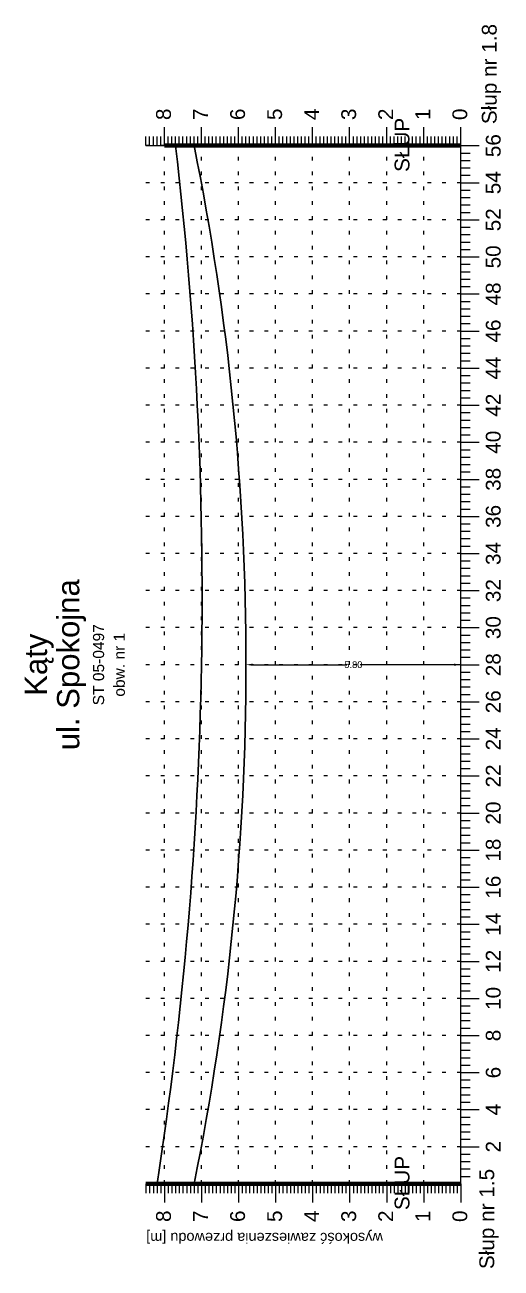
# Model space of a CAD drawing. Header units: inches. Extents: x -871 to 330, y 1326 to 1364.
# Drawn here: x -279.89 to -267.03, y 1325.54 to 1359.07 of the extents above; entities that cross this region are included whole.
import ezdxf
from ezdxf.enums import TextEntityAlignment as Align

# ---------------------------------------------------------------- set-up
doc = ezdxf.new("R2010")
doc.units = ezdxf.units.IN
doc.header["$MEASUREMENT"] = 0
doc.linetypes.add('ACAD_ISO07W100', pattern=[3, 0, -3])
doc.layers.add('ramka', color=7, linetype='Continuous', plot=False)
doc.styles.get("Standard").update_dxf_attribs({"font": 'arial.ttf'})
doc.dimstyles.get("Standard").update_dxf_attribs({"dimtxt": 0.25, "dimasz": 0.18, "dimexe": 0.18, "dimexo": 0.0625, "dimgap": -0.09, "dimtad": 0, "dimtih": 1, "dimtoh": 1, "dimzin": 0, "dimdsep": 46, "dimtxsty": 'Standard', "dimcen": 0.09, "dimadec": 0, "dimazin": 0, "dimtfac": 1, "dimtofl": 0, "dimtmove": 0, "dimatfit": 3, "dimfxl": 1, "dimtolj": 1, "dimtzin": 0, "dimarcsym": 0})

# ---------------------------------------------------------------- blocks, each defined once
blk = doc.blocks.new('*D13')
at = {"color": 0, "lineweight": -2}
for p, q in [((-273.92, 1341.869), (-273.92, 1341.994)), ((-268.12, 1341.719), (-268.12, 1341.994)), ((-273.74, 1341.814), (-271.2, 1341.814)), ((-268.3, 1341.814), (-270.84, 1341.814))]:
    blk.add_line(p, q, dxfattribs=at)
at = {"color": 0}
for points in [[(-273.74, 1341.844), (-273.74, 1341.784), (-273.92, 1341.814)], [(-268.3, 1341.844), (-268.3, 1341.784), (-268.12, 1341.814)]]:
    blk.add_solid(points, dxfattribs=at)
at = {"layer": 'Defpoints', "color": 0}
for p in [(-273.92, 1341.806), (-268.12, 1341.814), (-268.12, 1341.656)]:
    blk.add_point(p, dxfattribs=at)
at = {"color": 0, "lineweight": 25, "insert": (-271.02, 1341.814), "char_height": 0.18, "attachment_point": 5}
blk.add_mtext('\\A1;5.80', dxfattribs=at)

msp = doc.modelspace()

# ---------------------------------------------------------------- linework, layer by layer
for p, q in [((-276.62, 1355.814), (-276.62, 1356.064)), ((-276.52, 1355.814), (-276.52, 1356.064)), ((-276.42, 1355.814), (-276.42, 1356.064)), ((-276.32, 1355.814), (-276.32, 1356.064)), ((-276.22, 1355.814), (-276.22, 1356.064)), ((-276.12, 1355.814), (-276.12, 1356.314)), ((-276.02, 1355.814), (-276.02, 1356.064)), ((-275.92, 1355.814), (-275.92, 1356.064)), ((-275.82, 1355.814), (-275.82, 1356.064)), ((-275.72, 1355.814), (-275.72, 1356.064)), ((-275.62, 1355.814), (-275.62, 1356.064)), ((-275.52, 1355.814), (-275.52, 1356.064)), ((-275.42, 1355.814), (-275.42, 1356.064)), ((-275.32, 1355.814), (-275.32, 1356.064)), ((-275.22, 1355.814), (-275.22, 1356.064)), ((-275.12, 1355.814), (-275.12, 1356.314)), ((-275.02, 1355.814), (-275.02, 1356.064)), ((-274.92, 1355.814), (-274.92, 1356.064)), ((-274.82, 1355.814), (-274.82, 1356.064)), ((-274.72, 1355.814), (-274.72, 1356.064)), ((-274.62, 1355.814), (-274.62, 1356.064)), ((-274.52, 1355.814), (-274.52, 1356.064)), ((-274.42, 1355.814), (-274.42, 1356.064)), ((-274.32, 1355.814), (-274.32, 1356.064)), ((-274.22, 1355.814), (-274.22, 1356.064)), ((-274.12, 1355.814), (-274.12, 1356.314)), ((-274.02, 1355.814), (-274.02, 1356.064)), ((-273.92, 1355.814), (-273.92, 1356.064)), ((-273.82, 1355.814), (-273.82, 1356.064)), ((-273.72, 1355.814), (-273.72, 1356.064)), ((-273.62, 1355.814), (-273.62, 1356.064)), ((-273.52, 1355.814), (-273.52, 1356.064)), ((-273.42, 1355.814), (-273.42, 1356.064)), ((-273.32, 1355.814), (-273.32, 1356.064)), ((-273.22, 1355.814), (-273.22, 1356.064)), ((-273.12, 1355.814), (-273.12, 1356.314)), ((-273.02, 1355.814), (-273.02, 1356.064)), ((-272.92, 1355.814), (-272.92, 1356.064)), ((-272.82, 1355.814), (-272.82, 1356.064)), ((-272.72, 1355.814), (-272.72, 1356.064)), ((-272.62, 1355.814), (-272.62, 1356.064)), ((-272.52, 1355.814), (-272.52, 1356.064)), ((-272.42, 1355.814), (-272.42, 1356.064)), ((-272.32, 1355.814), (-272.32, 1356.064)), ((-272.22, 1355.814), (-272.22, 1356.064)), ((-272.12, 1355.814), (-272.12, 1356.314)), ((-272.02, 1355.814), (-272.02, 1356.064)), ((-271.92, 1355.814), (-271.92, 1356.064)), ((-271.82, 1355.814), (-271.82, 1356.064)), ((-271.72, 1355.814), (-271.72, 1356.064)), ((-271.62, 1355.814), (-271.62, 1356.064)), ((-271.52, 1355.814), (-271.52, 1356.064)), ((-271.42, 1355.814), (-271.42, 1356.064)), ((-271.32, 1355.814), (-271.32, 1356.064)), ((-271.22, 1355.814), (-271.22, 1356.064)), ((-271.12, 1355.814), (-271.12, 1356.314)), ((-271.02, 1355.814), (-271.02, 1356.064)), ((-270.92, 1355.814), (-270.92, 1356.064)), ((-270.82, 1355.814), (-270.82, 1356.064)), ((-270.72, 1355.814), (-270.72, 1356.064)), ((-270.62, 1355.814), (-270.62, 1356.064)), ((-270.52, 1355.814), (-270.52, 1356.064)), ((-270.42, 1355.814), (-270.42, 1356.064)), ((-270.32, 1355.814), (-270.32, 1356.064)), ((-270.22, 1355.814), (-270.22, 1356.064)), ((-270.12, 1355.814), (-270.12, 1356.314)), ((-270.02, 1355.814), (-270.02, 1356.064)), ((-269.92, 1355.814), (-269.92, 1356.064)), ((-269.82, 1355.814), (-269.82, 1356.064)), ((-269.72, 1355.814), (-269.72, 1356.064)), ((-269.62, 1355.814), (-269.62, 1356.064)), ((-269.52, 1355.814), (-269.52, 1356.064)), ((-269.42, 1355.814), (-269.42, 1356.064)), ((-269.32, 1355.814), (-269.32, 1356.064)), ((-269.22, 1355.814), (-269.22, 1356.064)), ((-269.12, 1355.814), (-269.12, 1356.314)), ((-269.02, 1355.814), (-269.02, 1356.064)), ((-268.92, 1355.814), (-268.92, 1356.064)), ((-268.82, 1355.814), (-268.82, 1356.064)), ((-268.72, 1355.814), (-268.72, 1356.064)), ((-268.62, 1355.814), (-268.62, 1356.064)), ((-268.52, 1355.814), (-268.52, 1356.064)), ((-268.42, 1355.814), (-268.42, 1356.064)), ((-268.32, 1355.814), (-268.32, 1356.064)), ((-268.22, 1355.814), (-268.22, 1356.064)), ((-268.12, 1355.814), (-268.12, 1356.314)), ((-276.62, 1355.814), (-268.12, 1355.814)), ((-268.12, 1327.814), (-268.12, 1355.814)), ((-268.12, 1355.814), (-267.62, 1355.814)), ((-268.12, 1355.614), (-267.87, 1355.614)), ((-268.12, 1355.414), (-267.87, 1355.414)), ((-268.12, 1355.214), (-267.87, 1355.214)), ((-268.12, 1355.014), (-267.87, 1355.014)), ((-268.12, 1354.814), (-267.62, 1354.814)), ((-268.12, 1354.614), (-267.87, 1354.614)), ((-268.12, 1354.414), (-267.87, 1354.414)), ((-268.12, 1354.214), (-267.87, 1354.214)), ((-268.12, 1354.014), (-267.87, 1354.014)), ((-268.12, 1353.814), (-267.62, 1353.814)), ((-268.12, 1353.614), (-267.87, 1353.614)), ((-268.12, 1353.414), (-267.87, 1353.414)), ((-268.12, 1353.214), (-267.87, 1353.214)), ((-268.12, 1353.014), (-267.87, 1353.014)), ((-268.12, 1352.814), (-267.62, 1352.814)), ((-268.12, 1352.614), (-267.87, 1352.614)), ((-268.12, 1352.414), (-267.87, 1352.414)), ((-268.12, 1352.214), (-267.87, 1352.214)), ((-268.12, 1352.014), (-267.87, 1352.014)), ((-268.12, 1351.814), (-267.62, 1351.814)), ((-268.12, 1351.614), (-267.87, 1351.614)), ((-268.12, 1351.414), (-267.87, 1351.414)), ((-268.12, 1351.214), (-267.87, 1351.214)), ((-268.12, 1351.014), (-267.87, 1351.014)), ((-268.12, 1350.814), (-267.62, 1350.814)), ((-268.12, 1350.614), (-267.87, 1350.614)), ((-268.12, 1350.414), (-267.87, 1350.414)), ((-268.12, 1350.214), (-267.87, 1350.214)), ((-268.12, 1350.014), (-267.87, 1350.014)), ((-268.12, 1349.814), (-267.62, 1349.814)), ((-268.12, 1349.614), (-267.87, 1349.614)), ((-268.12, 1349.414), (-267.87, 1349.414)), ((-268.12, 1349.214), (-267.87, 1349.214)), ((-268.12, 1349.014), (-267.87, 1349.014)), ((-268.12, 1348.814), (-267.62, 1348.814)), ((-268.12, 1348.614), (-267.87, 1348.614)), ((-268.12, 1348.414), (-267.87, 1348.414)), ((-268.12, 1348.214), (-267.87, 1348.214)), ((-268.12, 1348.014), (-267.87, 1348.014)), ((-268.12, 1347.814), (-267.62, 1347.814)), ((-268.12, 1347.614), (-267.87, 1347.614)), ((-268.12, 1347.414), (-267.87, 1347.414)), ((-268.12, 1347.214), (-267.87, 1347.214)), ((-268.12, 1347.014), (-267.87, 1347.014)), ((-268.12, 1346.814), (-267.62, 1346.814)), ((-268.12, 1346.614), (-267.87, 1346.614)), ((-268.12, 1346.414), (-267.87, 1346.414)), ((-268.12, 1346.214), (-267.87, 1346.214)), ((-268.12, 1346.014), (-267.87, 1346.014)), ((-268.12, 1345.814), (-267.62, 1345.814)), ((-268.12, 1345.614), (-267.87, 1345.614)), ((-268.12, 1345.414), (-267.87, 1345.414)), ((-268.12, 1345.214), (-267.87, 1345.214)), ((-268.12, 1345.014), (-267.87, 1345.014)), ((-268.12, 1344.814), (-267.62, 1344.814)), ((-268.12, 1344.614), (-267.87, 1344.614)), ((-268.12, 1344.414), (-267.87, 1344.414)), ((-268.12, 1344.214), (-267.87, 1344.214)), ((-268.12, 1344.014), (-267.87, 1344.014)), ((-268.12, 1343.814), (-267.62, 1343.814)), ((-268.12, 1343.614), (-267.87, 1343.614)), ((-268.12, 1343.414), (-267.87, 1343.414)), ((-268.12, 1343.214), (-267.87, 1343.214)), ((-268.12, 1343.014), (-267.87, 1343.014)), ((-268.12, 1342.814), (-267.62, 1342.814)), ((-268.12, 1342.614), (-267.87, 1342.614)), ((-268.12, 1342.414), (-267.87, 1342.414)), ((-268.12, 1342.214), (-267.87, 1342.214)), ((-268.12, 1342.014), (-267.87, 1342.014)), ((-268.12, 1341.814), (-267.62, 1341.814)), ((-268.12, 1341.614), (-267.87, 1341.614)), ((-268.12, 1341.414), (-267.87, 1341.414)), ((-268.12, 1341.214), (-267.87, 1341.214)), ((-268.12, 1341.014), (-267.87, 1341.014)), ((-268.12, 1340.814), (-267.62, 1340.814)), ((-268.12, 1340.614), (-267.87, 1340.614)), ((-268.12, 1340.414), (-267.87, 1340.414)), ((-268.12, 1340.214), (-267.87, 1340.214)), ((-268.12, 1340.014), (-267.87, 1340.014)), ((-268.12, 1339.814), (-267.62, 1339.814)), ((-268.12, 1339.614), (-267.87, 1339.614)), ((-268.12, 1339.414), (-267.87, 1339.414)), ((-268.12, 1339.214), (-267.87, 1339.214)), ((-268.12, 1339.014), (-267.87, 1339.014)), ((-268.12, 1338.814), (-267.62, 1338.814)), ((-268.12, 1338.614), (-267.87, 1338.614)), ((-268.12, 1338.414), (-267.87, 1338.414)), ((-268.12, 1338.214), (-267.87, 1338.214)), ((-268.12, 1338.014), (-267.87, 1338.014)), ((-268.12, 1337.814), (-267.62, 1337.814)), ((-268.12, 1337.614), (-267.87, 1337.614)), ((-268.12, 1337.414), (-267.87, 1337.414)), ((-268.12, 1337.214), (-267.87, 1337.214)), ((-268.12, 1337.014), (-267.87, 1337.014)), ((-268.12, 1336.814), (-267.62, 1336.814)), ((-268.12, 1336.614), (-267.87, 1336.614)), ((-268.12, 1336.414), (-267.87, 1336.414)), ((-268.12, 1336.214), (-267.87, 1336.214)), ((-268.12, 1336.014), (-267.87, 1336.014)), ((-268.12, 1335.814), (-267.62, 1335.814)), ((-268.12, 1335.614), (-267.87, 1335.614)), ((-268.12, 1335.414), (-267.87, 1335.414)), ((-268.12, 1335.214), (-267.87, 1335.214)), ((-268.12, 1335.014), (-267.87, 1335.014)), ((-268.12, 1334.814), (-267.62, 1334.814)), ((-268.12, 1334.614), (-267.87, 1334.614)), ((-268.12, 1334.414), (-267.87, 1334.414)), ((-268.12, 1334.214), (-267.87, 1334.214)), ((-268.12, 1334.014), (-267.87, 1334.014)), ((-268.12, 1333.814), (-267.62, 1333.814)), ((-268.12, 1333.614), (-267.87, 1333.614)), ((-268.12, 1333.414), (-267.87, 1333.414)), ((-268.12, 1333.214), (-267.87, 1333.214)), ((-268.12, 1333.014), (-267.87, 1333.014)), ((-268.12, 1332.814), (-267.62, 1332.814)), ((-268.12, 1332.614), (-267.87, 1332.614)), ((-268.12, 1332.414), (-267.87, 1332.414)), ((-268.12, 1332.214), (-267.87, 1332.214)), ((-268.12, 1332.014), (-267.87, 1332.014)), ((-268.12, 1331.814), (-267.62, 1331.814)), ((-268.12, 1331.614), (-267.87, 1331.614)), ((-268.12, 1331.414), (-267.87, 1331.414)), ((-268.12, 1331.214), (-267.87, 1331.214)), ((-268.12, 1331.014), (-267.87, 1331.014)), ((-268.12, 1330.814), (-267.62, 1330.814)), ((-268.12, 1330.614), (-267.87, 1330.614)), ((-268.12, 1330.414), (-267.87, 1330.414)), ((-268.12, 1330.214), (-267.87, 1330.214)), ((-268.12, 1330.014), (-267.87, 1330.014)), ((-268.12, 1329.814), (-267.62, 1329.814)), ((-268.12, 1329.614), (-267.87, 1329.614)), ((-268.12, 1329.414), (-267.87, 1329.414)), ((-268.12, 1329.214), (-267.87, 1329.214)), ((-268.12, 1329.014), (-267.87, 1329.014)), ((-268.12, 1328.814), (-267.62, 1328.814)), ((-268.12, 1328.614), (-267.87, 1328.614)), ((-268.12, 1328.414), (-267.87, 1328.414)), ((-268.12, 1328.214), (-267.87, 1328.214)), ((-268.12, 1328.014), (-267.87, 1328.014)), ((-276.62, 1327.814), (-268.12, 1327.814)), ((-276.62, 1327.814), (-276.62, 1327.564)), ((-276.52, 1327.814), (-276.52, 1327.564)), ((-276.42, 1327.814), (-276.42, 1327.564)), ((-276.32, 1327.814), (-276.32, 1327.564)), ((-276.22, 1327.814), (-276.22, 1327.564)), ((-276.12, 1327.814), (-276.12, 1327.314)), ((-276.02, 1327.814), (-276.02, 1327.564)), ((-275.92, 1327.814), (-275.92, 1327.564)), ((-275.82, 1327.814), (-275.82, 1327.564)), ((-275.72, 1327.814), (-275.72, 1327.564)), ((-275.62, 1327.814), (-275.62, 1327.564)), ((-275.52, 1327.814), (-275.52, 1327.564)), ((-275.42, 1327.814), (-275.42, 1327.564)), ((-275.32, 1327.814), (-275.32, 1327.564)), ((-275.22, 1327.814), (-275.22, 1327.564)), ((-275.12, 1327.814), (-275.12, 1327.314)), ((-275.02, 1327.814), (-275.02, 1327.564)), ((-274.92, 1327.814), (-274.92, 1327.564)), ((-274.82, 1327.814), (-274.82, 1327.564)), ((-274.72, 1327.814), (-274.72, 1327.564)), ((-274.62, 1327.814), (-274.62, 1327.564)), ((-274.52, 1327.814), (-274.52, 1327.564)), ((-274.42, 1327.814), (-274.42, 1327.564)), ((-274.32, 1327.814), (-274.32, 1327.564)), ((-274.22, 1327.814), (-274.22, 1327.564)), ((-274.12, 1327.814), (-274.12, 1327.314)), ((-274.02, 1327.814), (-274.02, 1327.564)), ((-273.92, 1327.814), (-273.92, 1327.564)), ((-273.82, 1327.814), (-273.82, 1327.564)), ((-273.72, 1327.814), (-273.72, 1327.564)), ((-273.62, 1327.814), (-273.62, 1327.564)), ((-273.52, 1327.814), (-273.52, 1327.564)), ((-273.42, 1327.814), (-273.42, 1327.564)), ((-273.32, 1327.814), (-273.32, 1327.564)), ((-273.22, 1327.814), (-273.22, 1327.564)), ((-273.12, 1327.814), (-273.12, 1327.314)), ((-273.02, 1327.814), (-273.02, 1327.564)), ((-272.92, 1327.814), (-272.92, 1327.564)), ((-272.82, 1327.814), (-272.82, 1327.564)), ((-272.72, 1327.814), (-272.72, 1327.564)), ((-272.62, 1327.814), (-272.62, 1327.564)), ((-272.52, 1327.814), (-272.52, 1327.564)), ((-272.42, 1327.814), (-272.42, 1327.564)), ((-272.32, 1327.814), (-272.32, 1327.564)), ((-272.22, 1327.814), (-272.22, 1327.564)), ((-272.12, 1327.814), (-272.12, 1327.314)), ((-272.02, 1327.814), (-272.02, 1327.564)), ((-271.92, 1327.814), (-271.92, 1327.564)), ((-271.82, 1327.814), (-271.82, 1327.564)), ((-271.72, 1327.814), (-271.72, 1327.564)), ((-271.62, 1327.814), (-271.62, 1327.564)), ((-271.52, 1327.814), (-271.52, 1327.564)), ((-271.42, 1327.814), (-271.42, 1327.564)), ((-271.32, 1327.814), (-271.32, 1327.564)), ((-271.22, 1327.814), (-271.22, 1327.564)), ((-271.12, 1327.814), (-271.12, 1327.314)), ((-271.02, 1327.814), (-271.02, 1327.564)), ((-270.92, 1327.814), (-270.92, 1327.564)), ((-270.82, 1327.814), (-270.82, 1327.564)), ((-270.72, 1327.814), (-270.72, 1327.564)), ((-270.62, 1327.814), (-270.62, 1327.564)), ((-270.52, 1327.814), (-270.52, 1327.564)), ((-270.42, 1327.814), (-270.42, 1327.564)), ((-270.32, 1327.814), (-270.32, 1327.564)), ((-270.22, 1327.814), (-270.22, 1327.564)), ((-270.12, 1327.814), (-270.12, 1327.314)), ((-270.02, 1327.814), (-270.02, 1327.564)), ((-269.92, 1327.814), (-269.92, 1327.564)), ((-269.82, 1327.814), (-269.82, 1327.564)), ((-269.72, 1327.814), (-269.72, 1327.564)), ((-269.62, 1327.814), (-269.62, 1327.564)), ((-269.52, 1327.814), (-269.52, 1327.564)), ((-269.42, 1327.814), (-269.42, 1327.564)), ((-269.32, 1327.814), (-269.32, 1327.564)), ((-269.22, 1327.814), (-269.22, 1327.564)), ((-269.12, 1327.814), (-269.12, 1327.314)), ((-269.02, 1327.814), (-269.02, 1327.564)), ((-268.92, 1327.814), (-268.92, 1327.564)), ((-268.82, 1327.814), (-268.82, 1327.564)), ((-268.72, 1327.814), (-268.72, 1327.564)), ((-268.62, 1327.814), (-268.62, 1327.564)), ((-268.52, 1327.814), (-268.52, 1327.564)), ((-268.42, 1327.814), (-268.42, 1327.564)), ((-268.32, 1327.814), (-268.32, 1327.564)), ((-268.22, 1327.814), (-268.22, 1327.564)), ((-268.12, 1327.814), (-268.12, 1327.314))]:
    msp.add_line(p, q)
at = {"linetype": 'ACAD_ISO07W100', "lineweight": 15, "ltscale": 0.1}
for p, q in [((-268.12, 1355.814), (-276.62, 1355.814)), ((-276.12, 1327.814), (-276.12, 1355.814)), ((-275.12, 1327.814), (-275.12, 1355.814)), ((-274.12, 1327.814), (-274.12, 1355.814)), ((-273.12, 1327.814), (-273.12, 1355.814)), ((-272.12, 1327.814), (-272.12, 1355.814)), ((-271.12, 1327.814), (-271.12, 1355.814)), ((-270.12, 1327.814), (-270.12, 1355.814)), ((-269.12, 1327.814), (-269.12, 1355.814)), ((-268.12, 1327.814), (-268.12, 1355.814)), ((-268.12, 1354.814), (-276.62, 1354.814)), ((-268.12, 1353.814), (-276.62, 1353.814)), ((-268.12, 1352.814), (-276.62, 1352.814)), ((-268.12, 1351.814), (-276.62, 1351.814)), ((-268.12, 1350.814), (-276.62, 1350.814)), ((-268.12, 1349.814), (-276.62, 1349.814)), ((-268.12, 1348.814), (-276.62, 1348.814)), ((-268.12, 1347.814), (-276.62, 1347.814)), ((-268.12, 1346.814), (-276.62, 1346.814)), ((-268.12, 1345.814), (-276.62, 1345.814)), ((-268.12, 1344.814), (-276.62, 1344.814)), ((-268.12, 1343.814), (-276.62, 1343.814)), ((-268.12, 1342.814), (-276.62, 1342.814)), ((-268.12, 1341.814), (-276.62, 1341.814)), ((-268.12, 1340.814), (-276.62, 1340.814)), ((-268.12, 1339.814), (-276.62, 1339.814)), ((-268.12, 1338.814), (-276.62, 1338.814)), ((-268.12, 1337.814), (-276.62, 1337.814)), ((-268.12, 1336.814), (-276.62, 1336.814)), ((-268.12, 1335.814), (-276.62, 1335.814)), ((-268.12, 1334.814), (-276.62, 1334.814)), ((-268.12, 1333.814), (-276.62, 1333.814)), ((-268.12, 1332.814), (-276.62, 1332.814)), ((-268.12, 1331.814), (-276.62, 1331.814)), ((-268.12, 1330.814), (-276.62, 1330.814)), ((-268.12, 1329.814), (-276.62, 1329.814)), ((-268.12, 1328.814), (-276.62, 1328.814))]:
    msp.add_line(p, q, dxfattribs=at)
at = {"lineweight": 100}
for p, q in [((-268.12, 1355.814), (-276.12, 1355.814)), ((-268.12, 1327.814), (-276.62, 1327.814))]:
    msp.add_line(p, q, dxfattribs=at)
at = {"lineweight": 30}
msp.add_arc((-378.791, 1343.648), 103.687, 351.21588, 6.73806, dxfattribs=at)
at = {"color": 3, "lineweight": 30}
msp.add_arc((-344.62, 1341.814), 70.7, 348.57881, 11.42119, dxfattribs=at)
at = {"layer": 'ramka'}
msp.add_line((-268.12, 1327.814), (-268.12, 1341.814), dxfattribs=at)

# ---------------------------------------------------------------- texts
for s, p in [('Słup nr 1.8', (-267.151, 1356.394)), ('8', (-275.946, 1356.504)), ('7', (-274.946, 1356.504)), ('6', (-273.946, 1356.504)), ('5', (-272.946, 1356.504)), ('4', (-271.946, 1356.504)), ('3', (-270.946, 1356.504)), ('2', (-269.946, 1356.504)), ('1', (-268.946, 1356.504)), ('0', (-267.946, 1356.504)), ('Słup nr 1.5', (-267.218, 1325.514))]:
    msp.add_text(s, height=0.4, rotation=90).set_placement(p)
for s, height, p in [('56', 0.4, (-267.044, 1355.814)), ('54', 0.4, (-267.044, 1354.814)), ('52', 0.4, (-267.044, 1353.814)), ('50', 0.4, (-267.044, 1352.814)), ('48', 0.4, (-267.044, 1351.814)), ('46', 0.4, (-267.044, 1350.814)), ('44', 0.4, (-267.044, 1349.814)), ('42', 0.4, (-267.044, 1348.814)), ('40', 0.4, (-267.044, 1347.814)), ('38', 0.4, (-267.044, 1346.814)), ('36', 0.4, (-267.044, 1345.814)), ('34', 0.4, (-267.044, 1344.814)), ('ul. Spokojna', 0.6, (-278.42, 1341.814)), ('32', 0.4, (-267.044, 1343.814)), ('30', 0.4, (-267.044, 1342.814)), ('Kąty', 0.6, (-279.29, 1341.814)), ('ST 05-0497', 0.3, (-277.75, 1341.814)), ('obw. nr 1', 0.3, (-277.19, 1341.814)), ('28', 0.4, (-267.044, 1341.814)), ('26', 0.4, (-267.044, 1340.814)), ('24', 0.4, (-267.044, 1339.814)), ('22', 0.4, (-267.044, 1338.814)), ('20', 0.4, (-267.044, 1337.814)), ('18', 0.4, (-267.044, 1336.814)), ('16', 0.4, (-267.044, 1335.814)), ('14', 0.4, (-267.044, 1334.814)), ('12', 0.4, (-267.044, 1333.814)), ('10', 0.4, (-267.044, 1332.814)), ('8', 0.4, (-267.044, 1331.814)), ('6', 0.4, (-267.044, 1330.814)), ('4', 0.4, (-267.044, 1329.814)), ('2', 0.4, (-267.044, 1328.814))]:
    msp.add_text(s, height=height, rotation=90).set_placement(p, align=Align.CENTER)
for s, p in [('8', (-275.946, 1327.094)), ('7', (-274.946, 1327.094)), ('6', (-273.946, 1327.094)), ('5', (-272.946, 1327.094)), ('4', (-271.946, 1327.094)), ('3', (-270.946, 1327.094)), ('2', (-269.946, 1327.094)), ('1', (-268.946, 1327.094)), ('0', (-267.946, 1327.094))]:
    msp.add_text(s, height=0.4, rotation=90).set_placement(p, align=Align.RIGHT)
at = {"attachment_point": 1}
for s, insert, char_height, width, rotation in [('SŁUP', (-269.906, 1355.106), 0.4, 1.537, 90), ('SŁUP', (-269.906, 1327.106), 0.4, 1.537, 90), ('wysokość zawieszenia przewodu [m]', (-270.222, 1326.211), 0.28, 9.28, 180)]:
    msp.add_mtext(s, dxfattribs=dict(at, insert=insert, char_height=char_height, width=width, rotation=rotation))

# ---------------------------------------------------------------- dimensions: what is measured, and where the dimension line sits
at = {"lineweight": 25}
dim = msp.add_linear_dim(base=(-268.12, 1341.814), p1=(-273.92, 1341.806), p2=(-268.12, 1341.656), angle=180, text='5.80', dimstyle='Standard', dxfattribs=at)
dim.commit()
dim.dimension.update_dxf_attribs({"geometry": '*D13', "text_midpoint": (-271.02, 1341.814)})

doc.saveas('drawing.dxf')
